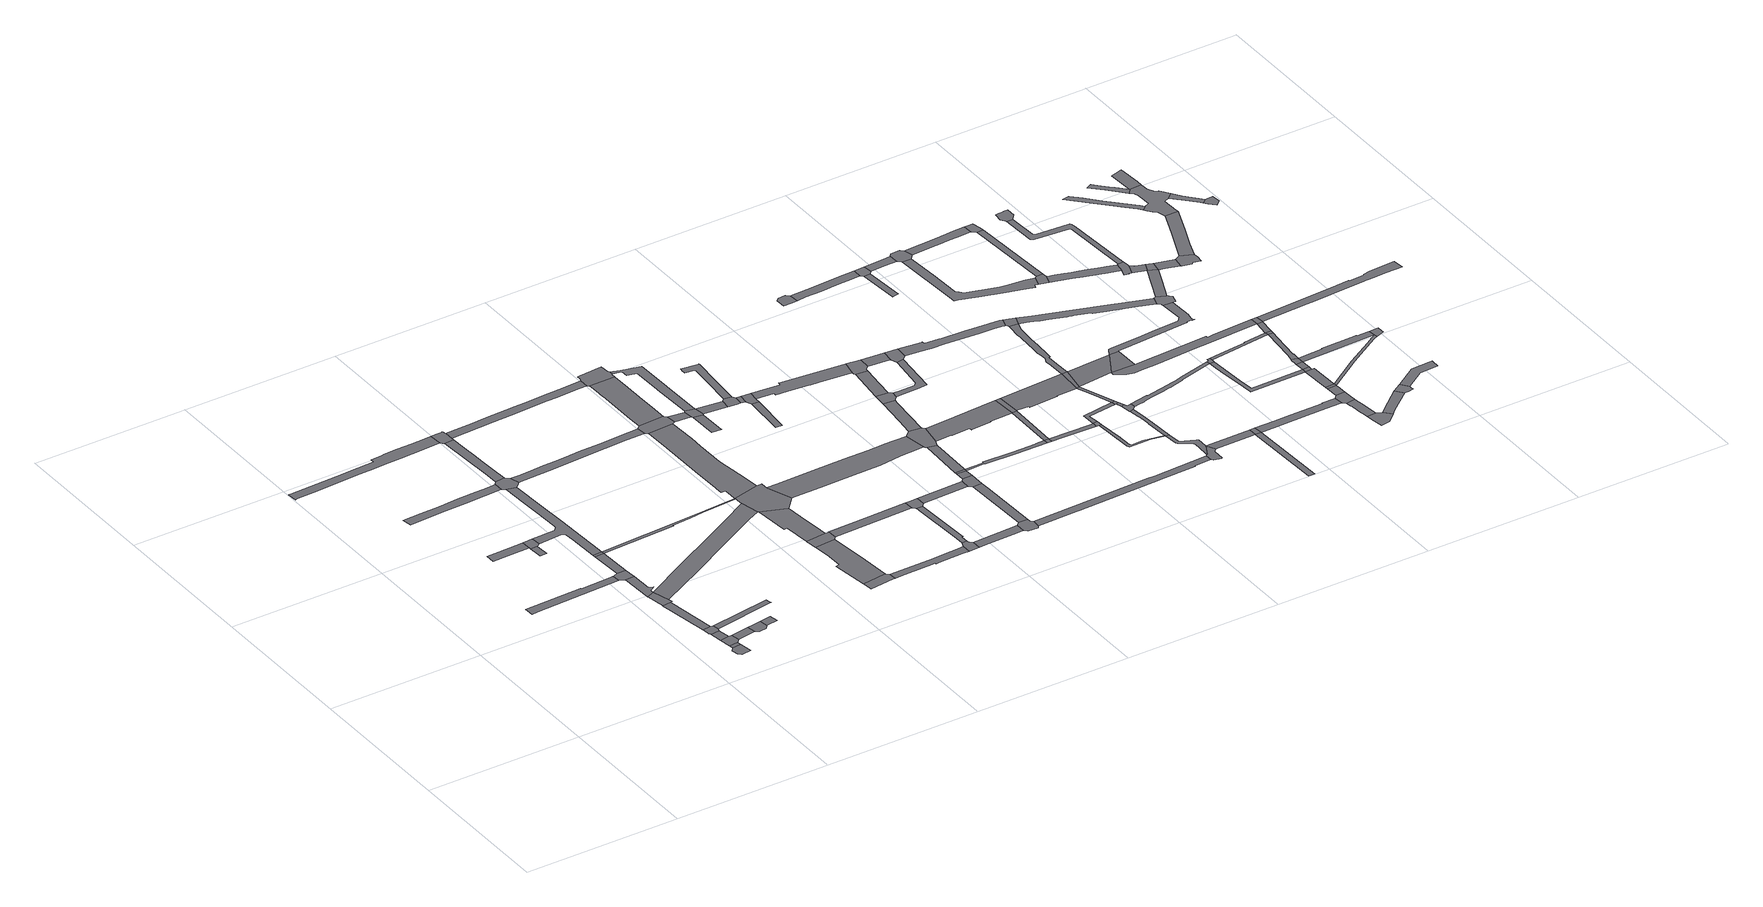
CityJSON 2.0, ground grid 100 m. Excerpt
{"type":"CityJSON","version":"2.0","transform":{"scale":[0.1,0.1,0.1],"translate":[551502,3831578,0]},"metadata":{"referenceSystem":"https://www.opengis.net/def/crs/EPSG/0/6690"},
"CityObjects":{
"road1":{"type":"Road","attributes":{"RoadStructureAttribute.sectionType":"1"},"geometry":[{"type":"MultiSurface","lod":"1","boundaries":[[[0,1,2,3,4,5,6]]]}]},
"road2":{"type":"Road","attributes":{"RoadStructureAttribute.sectionType":"1"},"geometry":[{"type":"MultiSurface","lod":"1","boundaries":[[[7,8,9,10,11,12]]]}]},
"road3":{"type":"Road","geometry":[{"type":"MultiSurface","lod":"1","boundaries":[[[13,14,15,16,17,18]]]}]},
"road4":{"type":"Road","attributes":{"RoadStructureAttribute.sectionType":"1"},"geometry":[{"type":"MultiSurface","lod":"1","boundaries":[[[19,20,14,13]]]}]},
"road5":{"type":"Road","geometry":[{"type":"MultiSurface","lod":"1","boundaries":[[[21,22,23,20,19,24]]]}]},
"road6":{"type":"Road","attributes":{"RoadStructureAttribute.sectionType":"1"},"geometry":[{"type":"MultiSurface","lod":"1","boundaries":[[[25,26,23,22]]]}]},
"road7":{"type":"Road","geometry":[{"type":"MultiSurface","lod":"1","boundaries":[[[27,28,29,30]]]}]},
"road8":{"type":"Road","geometry":[{"type":"MultiSurface","lod":"1","boundaries":[[[31,32,33,34,35,26,25,36,37]]]}]},
"road9":{"type":"Road","attributes":{"RoadStructureAttribute.sectionType":"1"},"geometry":[{"type":"MultiSurface","lod":"1","boundaries":[[[38,39,40,33,32]]]}]},
"road10":{"type":"Road","attributes":{"RoadStructureAttribute.sectionType":"1"},"geometry":[{"type":"MultiSurface","lod":"1","boundaries":[[[41,42,43,44,45,46,47,48,49,50,51,52,53,54,55,56,57,58,59,60,61,62,63,64,65]]]}]},
"road11":{"type":"Road","geometry":[{"type":"MultiSurface","lod":"1","boundaries":[[[66,7,12,30,29,67]]]}]},
"road12":{"type":"Road","attributes":{"RoadStructureAttribute.sectionType":"1"},"geometry":[{"type":"MultiSurface","lod":"1","boundaries":[[[68,69,70,71,72,73,74,75,76,77,78,79]]]}]},
"road13":{"type":"Road","geometry":[{"type":"MultiSurface","lod":"1","boundaries":[[[80,81,82,40,39,83,84]]]}]},
"road14":{"type":"Road","attributes":{"RoadStructureAttribute.sectionType":"1"},"geometry":[{"type":"MultiSurface","lod":"1","boundaries":[[[85,21,24,86]]]}]},
"road15":{"type":"Road","attributes":{"RoadStructureAttribute.sectionType":"1"},"geometry":[{"type":"MultiSurface","lod":"1","boundaries":[[[87,88,89,90,91,92,93,94,95,81,80]]]}]},
"road16":{"type":"Road","geometry":[{"type":"MultiSurface","lod":"1","boundaries":[[[96,97,98,99,6,5,100,93,92]]]}]},
"road17":{"type":"Road","attributes":{"RoadStructureAttribute.sectionType":"1"},"geometry":[{"type":"MultiSurface","lod":"1","boundaries":[[[101,102,97,96]]]}]},
"road18":{"type":"Road","geometry":[{"type":"MultiSurface","lod":"1","boundaries":[[[103,104,102,101]]]}]},
"road19":{"type":"Road","geometry":[{"type":"MultiSurface","lod":"1","boundaries":[[[105,106,85,86,107,108,109,110]]]}]},
"road20":{"type":"Road","attributes":{"RoadStructureAttribute.sectionType":"1"},"geometry":[{"type":"MultiSurface","lod":"1","boundaries":[[[111,112,113,114,115,116,66,67,117,118,119,104,103,120,121,122,123,124,125,126,127,128]]]}]},
"road21":{"type":"Road","attributes":{"RoadStructureAttribute.sectionType":"1"},"geometry":[{"type":"MultiSurface","lod":"1","boundaries":[[[129,130,131,132,37,36]]]}]},
"road22":{"type":"Road","geometry":[{"type":"MultiSurface","lod":"1","boundaries":[[[133,134,105,110]]]}]},
"road23":{"type":"Road","geometry":[{"type":"MultiSurface","lod":"1","boundaries":[[[135,136,137,138,68,79,111,128,139,140,141,142]]]}]},
"road24":{"type":"Road","attributes":{"RoadStructureAttribute.sectionType":"1"},"geometry":[{"type":"MultiSurface","lod":"1","boundaries":[[[143,144,145,146,147,148,149,150,138,137]]]}]},
"road25":{"type":"Road","geometry":[{"type":"MultiSurface","lod":"1","boundaries":[[[151,152,153,154,155,156,41,65,157,148,147,158,159]]]}]},
"road26":{"type":"Road","attributes":{"function":"3","RoadStructureAttribute.sectionType":"1"},"geometry":[{"type":"MultiSurface","lod":"1","boundaries":[[[160,161,162,163,164,165,80,84,166,167,168,169,170]]]}]},
"road27":{"type":"Road","attributes":{"RoadStructureAttribute.sectionType":"1"},"geometry":[{"type":"MultiSurface","lod":"1","boundaries":[[[171,172,103,101,173,174,175,176,177]]]}]},
"road28":{"type":"Road","attributes":{"RoadStructureAttribute.sectionType":"1"},"geometry":[{"type":"MultiSurface","lod":"1","boundaries":[[[178,179,180,181,182,183,184,185,186,187,188,142,141,189,190,191,192,193,194]]]}]},
"road29":{"type":"Road","geometry":[{"type":"MultiSurface","lod":"1","boundaries":[[[195,196,197,198,199,200,201]]]}]},
"road30":{"type":"Road","attributes":{"RoadStructureAttribute.sectionType":"1"},"geometry":[{"type":"MultiSurface","lod":"1","boundaries":[[[202,203,204,205,206,207,208,209,210,211,212,213,159,158,214,215,216,217,218,219,220,221,222,223]]]}]},
"road31":{"type":"Road","attributes":{"RoadStructureAttribute.sectionType":"1"},"geometry":[{"type":"MultiSurface","lod":"1","boundaries":[[[224,225,226,227,228,229,230,196,195]]]}]},
"road32":{"type":"Road","geometry":[{"type":"MultiSurface","lod":"1","boundaries":[[[231,232,233,234,235,236,227,226,237,238]]]}]},
"road33":{"type":"Road","attributes":{"RoadStructureAttribute.sectionType":"1"},"geometry":[{"type":"MultiSurface","lod":"1","boundaries":[[[239,240,241,242,243,234,233,244,245,246,247]]]}]},
"road34":{"type":"Road","geometry":[{"type":"MultiSurface","lod":"1","boundaries":[[[248,249,171,177,250,251,160,170,239,247,252,253]]]}]},
"road35":{"type":"Road","attributes":{"RoadStructureAttribute.sectionType":"1"},"geometry":[{"type":"MultiSurface","lod":"1","boundaries":[[[254,255,256,257,258,259,260,261,262,263,264,265,266,267,171,249]]]}]},
"road36":{"type":"Road","attributes":{"RoadStructureAttribute.sectionType":"1"},"geometry":[{"type":"MultiSurface","lod":"1","boundaries":[[[268,269,270,271,201,200,272,273,274,275,276,277,278]]]}]},
"road37":{"type":"Road","geometry":[{"type":"MultiSurface","lod":"1","boundaries":[[[279,280,281,282,178,194,283,260,259,284,285,286,287]]]}]},
"road38":{"type":"Road","attributes":{"RoadStructureAttribute.sectionType":"1"},"geometry":[{"type":"MultiSurface","lod":"1","boundaries":[[[288,289,290,231,238,291]]]}]},
"road39":{"type":"Road","attributes":{"RoadStructureAttribute.sectionType":"1"},"geometry":[{"type":"MultiSurface","lod":"1","boundaries":[[[292,293,294,295,296,297,298,299,300,301,302,303,281,280]]]}]},
"road40":{"type":"Road","attributes":{"RoadStructureAttribute.sectionType":"1"},"geometry":[{"type":"MultiSurface","lod":"1","boundaries":[[[304,287,286,305,306]]]}]},
"road41":{"type":"Road","geometry":[{"type":"MultiSurface","lod":"1","boundaries":[[[307,308,309,310,311,312,313,314,315,202,223,316,299,298,317,318,319,320,321]]]}]},
"road42":{"type":"Road","geometry":[{"type":"MultiSurface","lod":"1","boundaries":[[[322,323,268,278,324,325,326,327,328,329]]]}]},
"road43":{"type":"Road","geometry":[{"type":"MultiSurface","lod":"1","boundaries":[[[330,331,332,333,334,335]]]}]},
"road44":{"type":"Road","geometry":[{"type":"MultiSurface","lod":"1","boundaries":[[[336,306,305,330,335,337,338]]]}]},
"road45":{"type":"Road","attributes":{"RoadStructureAttribute.sectionType":"1"},"geometry":[{"type":"MultiSurface","lod":"1","boundaries":[[[339,340,341,322,329,342,343,344,345,346,347]]]}]},
"road46":{"type":"Road","attributes":{"RoadStructureAttribute.sectionType":"1"},"geometry":[{"type":"MultiSurface","lod":"1","boundaries":[[[348,349,350,351,352,321,320,353,354,355,356,357,358,359,336,338]]]}]},
"road47":{"type":"Road","geometry":[{"type":"MultiSurface","lod":"1","boundaries":[[[360,361,362,288,291,363,339,347,364,365,366]]]}]},
"road48":{"type":"Road","attributes":{"RoadStructureAttribute.sectionType":"1"},"geometry":[{"type":"MultiSurface","lod":"1","boundaries":[[[338,337,367,368]]]}]},
"road49":{"type":"Road","attributes":{"function":"3","RoadStructureAttribute.sectionType":"1"},"geometry":[{"type":"MultiSurface","lod":"1","boundaries":[[[369,370,371,372,373,374,375,376,377,253,252,378,379,380,381,382,383,384,385,386]]]}]},
"road50":{"type":"Road","attributes":{"RoadStructureAttribute.sectionType":"1"},"geometry":[{"type":"MultiSurface","lod":"1","boundaries":[[[387,388,389,326,325,390,391,392]]]}]},
"road51":{"type":"Road","geometry":[{"type":"MultiSurface","lod":"1","boundaries":[[[393,368,367,394,395,396,397,398]]]}]},
"road52":{"type":"Road","attributes":{"RoadStructureAttribute.sectionType":"1"},"geometry":[{"type":"MultiSurface","lod":"1","boundaries":[[[399,400,401,402]]]}]},
"road53":{"type":"Road","attributes":{"RoadStructureAttribute.sectionType":"1"},"geometry":[{"type":"MultiSurface","lod":"1","boundaries":[[[403,404,360,366,405]]]}]},
"road54":{"type":"Road","attributes":{"RoadStructureAttribute.sectionType":"1"},"geometry":[{"type":"MultiSurface","lod":"1","boundaries":[[[397,396,406,407]]]}]},
"road55":{"type":"Road","attributes":{"RoadStructureAttribute.sectionType":"1"},"geometry":[{"type":"MultiSurface","lod":"1","boundaries":[[[408,409,410,411,412,413,414,415,416,417,393,398]]]}]},
"road56":{"type":"Road","geometry":[{"type":"MultiSurface","lod":"1","boundaries":[[[407,406,399,402,418,419]]]}]},
"road57":{"type":"Road","geometry":[{"type":"MultiSurface","lod":"1","boundaries":[[[420,421,422,423,424,387,392,425,426,427,428,429,430]]]}]},
"road58":{"type":"Road","attributes":{"RoadStructureAttribute.sectionType":"1"},"geometry":[{"type":"MultiSurface","lod":"1","boundaries":[[[431,432,433,434,422,421]]]}]},
"road59":{"type":"Road","geometry":[{"type":"MultiSurface","lod":"1","boundaries":[[[435,436,403,405,437,434,433]]]}]},
"road60":{"type":"Road","attributes":{"RoadStructureAttribute.sectionType":"1"},"geometry":[{"type":"MultiSurface","lod":"1","boundaries":[[[438,436,435,439]]]}]},
"road61":{"type":"Road","geometry":[{"type":"MultiSurface","lod":"1","boundaries":[[[440,438,439,441]]]}]},
"road62":{"type":"Road","attributes":{"RoadStructureAttribute.sectionType":"1"},"geometry":[{"type":"MultiSurface","lod":"1","boundaries":[[[442,440,441,443,444]]]}]},
"road63":{"type":"Road","geometry":[{"type":"MultiSurface","lod":"1","boundaries":[[[445,386,385,446,442,444,447,448,449,450,451,452]]]}]},
"road64":{"type":"Road","attributes":{"RoadStructureAttribute.sectionType":"1"},"geometry":[{"type":"MultiSurface","lod":"1","boundaries":[[[453,454,455,456,457,458,419,418,459,460,461,462,463,464,465,466,467]]]}]},
"road65":{"type":"Road","attributes":{"RoadStructureAttribute.sectionType":"1"},"geometry":[{"type":"MultiSurface","lod":"1","boundaries":[[[468,469,445,452,470,471,472,473,474]]]}]},
"road66":{"type":"Road","attributes":{"RoadStructureAttribute.sectionType":"1"},"geometry":[{"type":"MultiSurface","lod":"1","boundaries":[[[475,476,477,478,479,441,439,480,481,482,483,484]]]}]},
"road67":{"type":"Road","geometry":[{"type":"MultiSurface","lod":"1","boundaries":[[[485,486,468,474,487,488,489,490,491]]]}]},
"road68":{"type":"Road","attributes":{"RoadStructureAttribute.sectionType":"1"},"geometry":[{"type":"MultiSurface","lod":"1","boundaries":[[[492,485,491,493,494]]]}]},
"road69":{"type":"Road","attributes":{"function":"3","RoadStructureAttribute.sectionType":"1"},"geometry":[{"type":"MultiSurface","lod":"1","boundaries":[[[495,496,497,449,448,498,499,500,501,502,503,504,505,506,507,508]]]}]},
"road70":{"type":"Road","attributes":{"RoadStructureAttribute.sectionType":"1"},"geometry":[{"type":"MultiSurface","lod":"1","boundaries":[[[509,510,511,430,429,512,513,514,515,516,517,518]]]}]},
"road71":{"type":"Road","geometry":[{"type":"MultiSurface","lod":"1","boundaries":[[[519,520,467,466,521,522,492,494,523,524,525,526]]]}]},
"road72":{"type":"Road","attributes":{"RoadStructureAttribute.sectionType":"1"},"geometry":[{"type":"MultiSurface","lod":"1","boundaries":[[[527,528,529,530,531,532,533,534,535,536,537,490,489]]]}]},
"road73":{"type":"Road","geometry":[{"type":"MultiSurface","lod":"1","boundaries":[[[538,484,483,539]]]}]},
"road74":{"type":"Road","attributes":{"RoadStructureAttribute.sectionType":"1"},"geometry":[{"type":"MultiSurface","lod":"1","boundaries":[[[526,525,540,541,542]]]}]},
"road75":{"type":"Road","attributes":{"RoadStructureAttribute.sectionType":"1"},"geometry":[{"type":"MultiSurface","lod":"1","boundaries":[[[543,508,484,538]]]}]},
"road76":{"type":"Road","geometry":[{"type":"MultiSurface","lod":"1","boundaries":[[[542,541,544,533,532,545,546]]]}]},
"road77":{"type":"Road","geometry":[{"type":"MultiSurface","lod":"1","boundaries":[[[547,495,508,543,548]]]}]},
"road78":{"type":"Road","attributes":{"RoadStructureAttribute.sectionType":"1"},"geometry":[{"type":"MultiSurface","lod":"1","boundaries":[[[549,538,539,550,551,552,553,554]]]}]},
"road79":{"type":"Road","geometry":[{"type":"MultiSurface","lod":"1","boundaries":[[[555,556,557,558,559,560,561]]]}]},
"road80":{"type":"Road","geometry":[{"type":"MultiSurface","lod":"1","boundaries":[[[562,554,553,563,564]]]}]},
"road81":{"type":"Road","attributes":{"function":"3","RoadStructureAttribute.sectionType":"1"},"geometry":[{"type":"MultiSurface","lod":"1","boundaries":[[[565,566,567,568,547,548,569,570,571,572,573]]]}]},
"road82":{"type":"Road","attributes":{"RoadStructureAttribute.sectionType":"1"},"geometry":[{"type":"MultiSurface","lod":"1","boundaries":[[[563,574,575,576,577,578,579,580,581,582,583,584,585,564]]]}]},
"road83":{"type":"Road","attributes":{"RoadStructureAttribute.sectionType":"1"},"geometry":[{"type":"MultiSurface","lod":"1","boundaries":[[[586,587,554,562,588,589]]]}]},
"road84":{"type":"Road","attributes":{"RoadStructureAttribute.sectionType":"1"},"geometry":[{"type":"MultiSurface","lod":"1","boundaries":[[[590,591,592,593,594,561,560,595,596,597,598,599]]]}]},
"road85":{"type":"Road","attributes":{"RoadStructureAttribute.sectionType":"1"},"geometry":[{"type":"MultiSurface","lod":"1","boundaries":[[[600,601,602,603,604,605,606,607,608,546,545,609,610,611,612,613,614,615,616,617,618,619]]]}]},
"road86":{"type":"Road","attributes":{"RoadStructureAttribute.sectionType":"1"},"geometry":[{"type":"MultiSurface","lod":"1","boundaries":[[[620,621,622,623,624,578,625,626,627,628,629,630,631,632,633,634]]]}]},
"road87":{"type":"Road","geometry":[{"type":"MultiSurface","lod":"1","boundaries":[[[634,633,509,518,635,636,637,638,639,640]]]}]},
"road88":{"type":"Road","attributes":{"RoadStructureAttribute.sectionType":"1"},"geometry":[{"type":"MultiSurface","lod":"1","boundaries":[[[641,642,643,644,645,646,647,648,649,650,651,579,578,624]]]}]},
"road89":{"type":"Road","attributes":{"RoadStructureAttribute.sectionType":"1"},"geometry":[{"type":"MultiSurface","lod":"1","boundaries":[[[652,653,654,655,573,656,657,586,658]]]}]},
"road90":{"type":"Road","geometry":[{"type":"MultiSurface","lod":"1","boundaries":[[[658,586,589,659,660]]]}]},
"road91":{"type":"Road","attributes":{"RoadStructureAttribute.sectionType":"1"},"geometry":[{"type":"MultiSurface","lod":"1","boundaries":[[[660,659,661,662]]]}]},
"road92":{"type":"Road","geometry":[{"type":"MultiSurface","lod":"1","boundaries":[[[663,664,665,662,661,666,646,645,667,668,669,670,671,672]]]}]},
"road93":{"type":"Road","geometry":[{"type":"MultiSurface","lod":"1","boundaries":[[[673,565,573,655]]]}]},
"road94":{"type":"Road","attributes":{"RoadStructureAttribute.sectionType":"1"},"geometry":[{"type":"MultiSurface","lod":"1","boundaries":[[[674,675,676,677,678,679]]]}]},
"road95":{"type":"Road","attributes":{"RoadStructureAttribute.sectionType":"1"},"geometry":[{"type":"MultiSurface","lod":"1","boundaries":[[[680,681,634,640,682,683]]]}]},
"road96":{"type":"Road","geometry":[{"type":"MultiSurface","lod":"1","boundaries":[[[684,590,599,679,678,685]]]}]},
"road97":{"type":"Road","attributes":{"RoadStructureAttribute.sectionType":"1"},"geometry":[{"type":"MultiSurface","lod":"1","boundaries":[[[686,687,688,689,690,691,692,693,694,695,696,697,698,565,673,699,700,701,702,703,704,705,706]]]}]},
"road98":{"type":"Road","attributes":{"function":"3","RoadStructureAttribute.sectionType":"1"},"geometry":[{"type":"MultiSurface","lod":"1","boundaries":[[[707,708,673,655,709,710,711]]]}]},
"road99":{"type":"Road","attributes":{"RoadStructureAttribute.sectionType":"1"},"geometry":[{"type":"MultiSurface","lod":"1","boundaries":[[[712,683,713,714]]]}]},
"road100":{"type":"Road","attributes":{"RoadStructureAttribute.sectionType":"1"},"geometry":[{"type":"MultiSurface","lod":"1","boundaries":[[[715,716,717,684,685,718,719,720]]]}]},
"road101":{"type":"Road","geometry":[{"type":"MultiSurface","lod":"1","boundaries":[[[619,618,721,722,723,724,725,726,727,686,706,728]]]}]},
"road102":{"type":"Road","geometry":[{"type":"MultiSurface","lod":"1","boundaries":[[[729,730,680,683,712]]]}]},
"road103":{"type":"Road","geometry":[{"type":"MultiSurface","lod":"1","boundaries":[[[707,711,731,732]]]}]},
"road104":{"type":"Road","attributes":{"RoadStructureAttribute.sectionType":"1"},"geometry":[{"type":"MultiSurface","lod":"1","boundaries":[[[733,734,735,736,737,738,739,740,672,671,741,742,743,744,745,746,747,748,749,750,751,752]]]}]},
"road105":{"type":"Road","geometry":[{"type":"MultiSurface","lod":"1","boundaries":[[[753,754,715,720,755,756,757,758,759,760]]]}]},
"road106":{"type":"Road","attributes":{"RoadStructureAttribute.sectionType":"1"},"geometry":[{"type":"MultiSurface","lod":"1","boundaries":[[[757,761,762,763,764,765,766,767,768,769,770,771,772,773,774,775,776,777,778,779,780,781,782,783,758]]]}]},
"road107":{"type":"Road","attributes":{"RoadStructureAttribute.sectionType":"1"},"geometry":[{"type":"MultiSurface","lod":"1","boundaries":[[[784,785,786,787,729,712,788,789,790,791,792]]]}]},
"road108":{"type":"Road","attributes":{"RoadStructureAttribute.sectionType":"1"},"geometry":[{"type":"MultiSurface","lod":"1","boundaries":[[[793,794,795,796,728,706,797,798,799,800,801,802,803,804,805,806,807,808,809,810,811,812]]]}]},
"road109":{"type":"Road","attributes":{"RoadStructureAttribute.sectionType":"1"},"geometry":[{"type":"MultiSurface","lod":"1","boundaries":[[[813,814,815,760,759,816,817,818,819,820,821,822]]]}]},
"road110":{"type":"Road","geometry":[{"type":"MultiSurface","lod":"1","boundaries":[[[823,824,825,826,827,733,752,828,829]]]}]},
"road111":{"type":"Road","attributes":{"RoadStructureAttribute.sectionType":"1"},"geometry":[{"type":"MultiSurface","lod":"1","boundaries":[[[830,831,832,833,834,835,836,837,838,731,711,839,840,841,842,843,844,845,846,847,848,849,850,851]]]}]},
"road112":{"type":"Road","attributes":{"RoadStructureAttribute.sectionType":"1"},"geometry":[{"type":"MultiSurface","lod":"1","boundaries":[[[852,853,854,855,856,857,858,859,707,732,860,861,862,863,864,865,866,867,868,869,870,871,872,873,874]]]}]},
"road113":{"type":"Road","geometry":[{"type":"MultiSurface","lod":"1","boundaries":[[[875,876,773,772,877,878]]]}]},
"road114":{"type":"Road","attributes":{"RoadStructureAttribute.sectionType":"1"},"geometry":[{"type":"MultiSurface","lod":"1","boundaries":[[[879,880,881,882,883,828,752,884,885,886,887,888,889,890,891,892]]]}]},
"road115":{"type":"Road","attributes":{"RoadStructureAttribute.sectionType":"1"},"geometry":[{"type":"MultiSurface","lod":"1","boundaries":[[[893,894,876,875]]]}]},
"road116":{"type":"Road","attributes":{"RoadStructureAttribute.sectionType":"1"},"geometry":[{"type":"MultiSurface","lod":"1","boundaries":[[[895,896,897,898,899,900,901,902,903,904,905]]]}]},
"road117":{"type":"Road","geometry":[{"type":"MultiSurface","lod":"1","boundaries":[[[906,905,904,907,908,909,910,911]]]}]},
"road118":{"type":"Road","geometry":[{"type":"MultiSurface","lod":"1","boundaries":[[[912,913,914,915,792,791,916,897,896]]]}]},
"road119":{"type":"Road","geometry":[{"type":"MultiSurface","lod":"1","boundaries":[[[917,918,813,822,894,893,919]]]}]},
"road120":{"type":"Road","attributes":{"RoadStructureAttribute.sectionType":"1"},"geometry":[{"type":"MultiSurface","lod":"1","boundaries":[[[920,921,922,923,924,823,829,925]]]}]},
"road121":{"type":"Road","attributes":{"RoadStructureAttribute.sectionType":"1"},"geometry":[{"type":"MultiSurface","lod":"1","boundaries":[[[926,927,928,915,914]]]}]},
"road122":{"type":"Road","attributes":{"RoadStructureAttribute.sectionType":"1"},"geometry":[{"type":"MultiSurface","lod":"1","boundaries":[[[929,930,931,932,933,934,935,936,937,938,878,877,939,940,941,942,943,944,945]]]}]},
"road123":{"type":"Road","geometry":[{"type":"MultiSurface","lod":"1","boundaries":[[[946,947,928,927,948]]]}]},
"road124":{"type":"Road","attributes":{"RoadStructureAttribute.sectionType":"1"},"geometry":[{"type":"MultiSurface","lod":"1","boundaries":[[[949,950,951,891,947,946]]]}]},
"road125":{"type":"Road","geometry":[{"type":"MultiSurface","lod":"1","boundaries":[[[952,892,891,951]]]}]},
"road126":{"type":"Road","attributes":{"RoadStructureAttribute.sectionType":"1"},"geometry":[{"type":"MultiSurface","lod":"1","boundaries":[[[953,954,892,952,955]]]}]},
"road127":{"type":"Road","geometry":[{"type":"MultiSurface","lod":"1","boundaries":[[[956,957,958,953,955,959]]]}]},
"road128":{"type":"Road","geometry":[{"type":"MultiSurface","lod":"1","boundaries":[[[960,812,811,961,852,874,962,963,964,965,966]]]}]},
"road129":{"type":"Road","attributes":{"RoadStructureAttribute.sectionType":"1"},"geometry":[{"type":"MultiSurface","lod":"1","boundaries":[[[967,968,911,910,969,970]]]}]},
"road130":{"type":"Road","attributes":{"RoadStructureAttribute.sectionType":"1"},"geometry":[{"type":"MultiSurface","lod":"1","boundaries":[[[925,971,972,956,959,973,974,975,976,977,978]]]}]},
"road131":{"type":"Road","geometry":[{"type":"MultiSurface","lod":"1","boundaries":[[[979,980,981,982,983,984,985,986,987,988,989,990]]]}]},
"road132":{"type":"Road","attributes":{"RoadStructureAttribute.sectionType":"1"},"geometry":[{"type":"MultiSurface","lod":"1","boundaries":[[[987,991,992,993,994,995,996,997,998,999,1000,1001,1002,1003,1004,1005,1006,988]]]}]},
"road133":{"type":"Road","geometry":[{"type":"MultiSurface","lod":"1","boundaries":[[[1007,998,997,1008,945,944,1009,1010,1011,1012,1013,1014]]]}]},
"road134":{"type":"Road","attributes":{"RoadStructureAttribute.sectionType":"1"},"geometry":[{"type":"MultiSurface","lod":"1","boundaries":[[[1015,1016,960,966,1017,1018]]]}]},
"road135":{"type":"Road","geometry":[{"type":"MultiSurface","lod":"1","boundaries":[[[920,925,978,1019]]]}]},
"road136":{"type":"Road","attributes":{"RoadStructureAttribute.sectionType":"1"},"geometry":[{"type":"MultiSurface","lod":"1","boundaries":[[[851,920,1019,1020,1021]]]}]},
"road137":{"type":"Road","attributes":{"RoadStructureAttribute.sectionType":"1"},"geometry":[{"type":"MultiSurface","lod":"1","boundaries":[[[1022,1023,1024,1025,1026,1027,1028,1029,1030,1031,1032,1014,1013,1015,1033]]]}]},
"road138":{"type":"Road","geometry":[{"type":"MultiSurface","lod":"1","boundaries":[[[1034,967,970,1035,1036,1037,1038,1039,1040]]]}]},
"road139":{"type":"Road","geometry":[{"type":"MultiSurface","lod":"1","boundaries":[[[1041,830,851,1021,1042]]]}]},
"road140":{"type":"Road","geometry":[{"type":"MultiSurface","lod":"1","boundaries":[[[1033,1015,1018,1043,1044]]]}]},
"road141":{"type":"Road","attributes":{"RoadStructureAttribute.sectionType":"1"},"geometry":[{"type":"MultiSurface","lod":"1","boundaries":[[[1045,1046,1047,1048,946,948,1049,1050,1051,1052,1053]]]}]},
"road142":{"type":"Road","attributes":{"RoadStructureAttribute.sectionType":"1"},"geometry":[{"type":"MultiSurface","lod":"1","boundaries":[[[1054,1055,1056,1057,1058,1059,1060,1061,959,955,1062,1045,1063]]]}]},
"road143":{"type":"Road","attributes":{"RoadStructureAttribute.sectionType":"1"},"geometry":[{"type":"MultiSurface","lod":"1","boundaries":[[[1044,1043,1064,1065,1066]]]}]},
"road144":{"type":"Road","attributes":{"RoadStructureAttribute.sectionType":"1"},"geometry":[{"type":"MultiSurface","lod":"1","boundaries":[[[1067,1068,1069,1034,1040,1070,1071]]]}]},
"road145":{"type":"Road","geometry":[{"type":"MultiSurface","lod":"1","boundaries":[[[1072,1073,1074,1066,1065,1075,1076,1077,1078,1079,1080,1081]]]}]},
"road146":{"type":"Road","geometry":[{"type":"MultiSurface","lod":"1","boundaries":[[[1082,1063,1045,1053,1083]]]}]},
"road147":{"type":"Road","attributes":{"RoadStructureAttribute.sectionType":"1"},"geometry":[{"type":"MultiSurface","lod":"1","boundaries":[[[1084,1085,1086,1087,1088,1089,1090,1091,1092,1093,1094,1095,1096]]]}]},
"road148":{"type":"Road","attributes":{"RoadStructureAttribute.sectionType":"1"},"geometry":[{"type":"MultiSurface","lod":"1","boundaries":[[[1097,1098,1099,1072,1081,1100,1101,1102,1103]]]}]},
"road149":{"type":"Road","attributes":{"RoadStructureAttribute.sectionType":"1"},"geometry":[{"type":"MultiSurface","lod":"1","boundaries":[[[1104,1105,1106,1107,1108,1109,1110,1111,1041,1042,1112,1113,1114,1115,1116,1117,1118,1119,1120,1121,1122,1123,1124]]]}]},
"road150":{"type":"Road","attributes":{"RoadStructureAttribute.sectionType":"1"},"geometry":[{"type":"MultiSurface","lod":"1","boundaries":[[[1125,1126,1127,1128,1129,1130,1131,1132,1133,1134,1135,1136]]]}]},
"road151":{"type":"Road","geometry":[{"type":"MultiSurface","lod":"1","boundaries":[[[1137,1138,1139,1140,1141,1142,1136,1135,1143,1144,1145,1096,1095,1146,1147,1148,1097,1103,1149,1150,1151,1152]]]}]},
"road152":{"type":"Road","geometry":[{"type":"MultiSurface","lod":"1","boundaries":[[[1153,1154,1155,1156,1136,1142]]]}]},
"road153":{"type":"Road","attributes":{"RoadStructureAttribute.sectionType":"1"},"geometry":[{"type":"MultiSurface","lod":"1","boundaries":[[[1157,1152,1151,1158,1159,1160,1161,1162]]]}]},
"road154":{"type":"Road","geometry":[{"type":"MultiSurface","lod":"1","boundaries":[[[1163,1162,1161,1164,1165,1166]]]}]}
},
"vertices":[
[844,1261,0],[843,1266,0],[469,1251,0],[472,1191,0],[511,1193,0],[1063,1216,0],[1060,1267,0],
[829,1833,0],[670,1827,0],[587,1824,0],[588,1764,0],[711,1767,0],[831,1771,0],
[1276,298,0],[1217,290,0],[1199,269,0],[1206,225,0],[1225,208,0],[1288,216,0],
[1272,325,0],[1213,317,0],
[1283,404,0],[1262,401,0],[1203,392,0],[1292,345,0],
[1249,479,0],[1192,471,0],
[835,1666,0],[880,1669,0],[876,1756,0],[832,1755,0],
[1247,537,0],[1235,543,0],[1180,535,0],[1187,486,0],[1190,486,0],[1257,500,0],[1249,538,0],
[1234,547,0],[1184,872,0],[1129,866,0],
[998,3024,0],[911,3020,0],[866,3018,0],[773,3015,0],[677,3011,0],[664,3010,0],[589,3007,0],[589,2982,0],[440,2975,0],[335,2971,0],[27,2959,0],[12,2958,0],[9,2957,0],[14,2894,0],[17,2897,0],[29,2898,0],[166,2904,0],[337,2911,0],[459,2917,0],[548,2920,0],[591,2922,0],[652,2924,0],[733,2928,0],[874,2934,0],[1002,2940,0],
[896,1836,0],[899,1774,0],
[1029,2416,0],[1007,2414,0],[946,2412,0],[898,2409,0],[772,2404,0],[639,2398,0],[521,2394,0],[397,2387,0],[407,2328,0],[621,2338,0],[786,2345,0],[1030,2356,0],
[1159,1010,0],[1110,985,0],[1129,868,0],[1196,876,0],[1190,896,0],
[1403,421,0],[1411,364,0],
[1158,1035,0],[1174,1044,0],[1192,1054,0],[1175,1063,0],[1165,1068,0],[1159,1202,0],[1100,1199,0],[1109,996,0],[1109,989,0],
[1155,1284,0],[1097,1282,0],[1069,1270,0],[1061,1270,0],[1080,1217,0],
[1146,1493,0],[1088,1490,0],
[1146,1513,0],[1087,1510,0],
[1493,434,0],[1441,427,0],[1434,349,0],[1481,355,0],[1495,372,0],[1501,380,0],
[1050,2338,0],[1058,2176,0],[1064,2042,0],[1070,1882,0],[1071,1865,0],[1048,1842,0],[1058,1785,0],[1076,1769,0],[1079,1703,0],[1145,1517,0],[1145,1529,0],[1145,1536,0],[1145,1538,0],[1142,1620,0],[1139,1703,0],[1130,1907,0],[1121,2090,0],[1111,2323,0],
[1649,563,0],[1652,564,0],[1647,581,0],[1641,599,0],
[1578,391,0],[1568,445,0],
[1121,2430,0],[1116,2434,0],[1106,2443,0],[1046,2437,0],[1121,2334,0],[1137,2350,0],[1147,2361,0],[1132,2420,0],
[1100,2570,0],[1096,2645,0],[1093,2735,0],[1089,2825,0],[1085,2924,0],[1024,2922,0],[1034,2699,0],[1042,2536,0],
[1082,3005,0],[1080,3027,0],[1073,3027,0],[1071,3027,0],[1053,3026,0],[1030,3025,0],[1014,2930,0],[1085,2943,0],[1083,3002,0],
[2069,1500,0],[2055,1492,0],[1914,1415,0],[1754,1330,0],[1429,1157,0],[1173,1018,0],[1189,901,0],[1488,1056,0],[1755,1201,0],[2020,1342,0],[2097,1380,0],
[2068,1565,0],[1752,1546,0],[1627,1517,0],[1627,1525,0],[1752,1532,0],[1838,1545,0],[2068,1558,0],
[2005,2458,0],[1942,2455,0],[1828,2450,0],[1743,2446,0],[1706,2444,0],[1604,2440,0],[1513,2436,0],[1435,2433,0],[1360,2430,0],[1270,2426,0],[1191,2422,0],[1399,2372,0],[1554,2379,0],[1716,2386,0],[1743,2388,0],[1891,2394,0],[2012,2398,0],
[2345,461,0],[2186,441,0],[2193,388,0],[2195,374,0],[2352,391,0],[2364,392,0],[2362,443,0],
[2006,3041,0],[1861,3035,0],[1744,3030,0],[1737,3029,0],[1658,3026,0],[1650,3026,0],[1558,3022,0],[1454,3018,0],[1382,3015,0],[1305,3012,0],[1235,3008,0],[1154,3005,0],[1275,2950,0],[1373,2955,0],[1514,2961,0],[1619,2967,0],[1637,2968,0],[1737,2971,0],[1807,2973,0],[1932,2977,0],[1959,2980,0],[2007,2981,0],
[2323,684,0],[2310,812,0],[2301,908,0],[2167,896,0],[2177,798,0],[2181,679,0],[2157,675,0],
[2316,990,0],[2303,989,0],[2292,989,0],[2159,977,0],[2160,966,0],[2161,958,0],[2309,919,0],[2317,930,0],
[2103,1378,0],[2108,1309,0],[2122,1151,0],[2143,1152,0],[2143,1147,0],[2287,1036,0],[2275,1159,0],[2271,1213,0],[2261,1315,0],
[2271,1606,0],[2238,1605,0],[2068,1545,0],[2069,1514,0],[2334,1396,0],[2275,1559,0],
[2226,1714,0],[2201,1928,0],[2200,2122,0],[2200,2209,0],[2197,2311,0],[2194,2390,0],[2028,2383,0],[2033,2207,0],[2034,1919,0],[2036,1712,0],[2036,1671,0],[2036,1658,0],[2065,1658,0],[2067,1573,0],
[2859,456,0],[2839,455,0],[2733,451,0],[2629,444,0],[2433,394,0],[2615,399,0],[2636,399,0],[2637,391,0],[2658,392,0],[2819,396,0],[2861,398,0],
[2191,2486,0],[2192,2487,0],[2025,2476,0],[2019,2470,0],[2020,2391,0],[2211,2400,0],[2214,2402,0],[2215,2403,0],[2207,2468,0],
[2834,1004,0],[2467,994,0],[2466,994,0],[2836,944,0],
[2192,2510,0],[2191,2540,0],[2191,2601,0],[2190,2727,0],[2190,2840,0],[2188,2920,0],[2187,2972,0],[2021,2968,0],[2023,2909,0],[2024,2841,0],[2024,2840,0],[2026,2565,0],
[2221,2466,0],[2320,2393,0],[2315,2456,0],
[2187,3033,0],[2185,3035,0],[2183,3065,0],[2183,3072,0],[2181,3097,0],[2032,3088,0],[2016,3087,0],[2017,3059,0],[2017,3057,0],[2008,2980,0],[2186,3001,0],[2186,3002,0],[2190,3004,0],[2194,3007,0],[2191,3028,0],
[2877,491,0],[2869,475,0],[2901,399,0],[2929,400,0],[2927,459,0],[2909,477,0],[2907,479,0],[2907,491,0],
[2327,2385,0],[2330,2201,0],[2360,2198,0],[2390,2194,0],[2390,2198,0],[2387,2378,0],
[2323,2467,0],[2394,2385,0],[2383,2449,0],
[2855,923,0],[2857,900,0],[2874,543,0],[2907,544,0],[2910,544,0],[2917,544,0],[2916,545,0],[2896,902,0],[2895,923,0],
[2383,2455,0],[2376,2732,0],[2372,2934,0],[2371,2977,0],[2252,3010,0],[2247,2992,0],[2250,2991,0],[2253,2950,0],[2313,2933,0],[2316,2791,0],[2317,2735,0],[2317,2730,0],
[2915,1007,0],[2881,1006,0],[2864,1005,0],[2855,925,0],[2898,926,0],[2915,947,0],[2916,947,0],
[2548,2370,0],[2554,2432,0],
[3069,1571,0],[3055,1571,0],[3052,1571,0],[3045,1571,0],[2958,1569,0],[2796,1567,0],[2615,1564,0],[2346,1560,0],[2279,1559,0],[2446,1397,0],[2527,1398,0],[2636,1400,0],[2819,1403,0],[2930,1405,0],[3070,1423,0],[3138,1425,0],[3234,1428,0],[3213,1571,0],
[3230,470,0],[3002,462,0],[2929,459,0],[2970,401,0],[3187,408,0],[3231,410,0],
[2571,2449,0],[2582,2366,0],[2611,2364,0],[2629,2362,0],[2635,2424,0],[2619,2442,0],
[2675,2321,0],[2655,2049,0],[2697,2046,0],[2720,2317,0],
[3219,1015,0],[3012,1009,0],[3219,956,0],
[2660,2359,0],[2666,2422,0],
[2637,2641,0],[2653,2817,0],[2653,2825,0],[2649,2825,0],[2541,2838,0],[2538,2817,0],[2535,2790,0],[2595,2783,0],[2601,2775,0],[2590,2645,0],
[2723,2353,0],[2729,2416,0],
[3314,472,0],[3313,493,0],[3252,491,0],[3243,482,0],[3241,480,0],[3241,400,0],[3243,399,0],[3251,392,0],[3312,385,0],[3325,402,0],[3329,456,0],
[3302,882,0],[3301,919,0],[3300,937,0],[3240,936,0],
[3299,1036,0],[3238,1036,0],[3230,946,0],
[3237,1095,0],[3298,1094,0],
[3237,1112,0],[3298,1110,0],
[3248,1415,0],[3299,1122,0],[3306,1402,0],
[3252,1609,0],[3241,1421,0],[3313,1420,0],[3321,1440,0],[3344,1582,0],[3338,1586,0],[3333,1590,0],[3330,1596,0],
[3065,2404,0],[2922,2418,0],[2918,2418,0],[2916,2399,0],[2916,2398,0],[2836,2406,0],[2837,2342,0],[2837,2327,0],[2909,2321,0],[3028,2309,0],[3056,2306,0],[3108,2301,0],[3305,2281,0],[3315,2280,0],[3335,2376,0],
[3286,1921,0],[3265,1724,0],[3330,1598,0],[3330,1600,0],[3342,1725,0],[3359,1886,0],[3362,1913,0],
[3779,1115,0],[3773,1110,0],[3623,1112,0],[3423,1119,0],[3423,1111,0],[3426,1101,0],[3426,1094,0],[3623,1088,0],[3831,1084,0],[3832,1116,0],
[3296,2008,0],[3291,1966,0],[3364,1915,0],[3369,1921,0],[3386,1940,0],[3393,1983,0],[3372,1999,0],
[3324,2258,0],[3384,2109,0],[3400,2250,0],
[3827,1607,0],[3548,1592,0],[3350,1581,0],[3323,1440,0],[3432,1446,0],[3433,1442,0],[3552,1448,0],[3553,1445,0],[3553,1428,0],[3557,1429,0],[3686,1436,0],[3686,1443,0],[3832,1449,0],[3836,1449,0],
[4501,489,0],[4149,474,0],[4108,474,0],[3585,409,0],[3605,409,0],[4150,425,0],[4156,425,0],[4390,434,0],[4390,440,0],[4502,444,0],
[3382,2372,0],[3369,2373,0],[3320,2268,0],[3322,2262,0],[3402,2270,0],[3404,2271,0],[3424,2288,0],[3431,2367,0],
[3440,1943,0],[3548,1948,0],[3579,1950,0],[3598,1951,0],[3598,1954,0],[3630,2240,0],[3586,2235,0],[3556,2002,0],[3540,1985,0],[3538,1983,0],[3439,1983,0],
[3863,1117,0],[3862,1084,0],
[3564,2275,0],[3570,2274,0],[3577,2353,0],
[3869,1453,0],
[3573,2266,0],[3656,2266,0],[3663,2345,0],
[3861,1609,0],[3869,1457,0],
[4143,1111,0],[3926,1083,0],[3927,1082,0],[4143,1079,0],[4154,1079,0],[4155,1111,0],
[3441,3150,0],[3390,3146,0],[3369,3124,0],[3372,3062,0],[3421,3064,0],[3464,3066,0],[3461,3128,0],
[4184,1116,0],[4175,1078,0],[4188,1078,0],
[4286,1633,0],[4226,1629,0],[4172,1626,0],[4138,1624,0],[3951,1452,0],[3951,1445,0],[4140,1452,0],[4140,1457,0],[4277,1463,0],
[4186,824,0],[4186,817,0],[4194,801,0],[4331,800,0],[4423,782,0],[4422,794,0],[4294,815,0],[4214,812,0],[4208,819,0],[4207,824,0],[4202,929,0],[4196,995,0],
[4360,1233,0],[4156,1207,0],[4178,1185,0],[4364,1207,0],
[3899,3148,0],[3781,3143,0],[3674,3138,0],[3672,3138,0],[3575,3133,0],[3526,3070,0],[3630,3075,0],[3738,3080,0],[3856,3086,0],[3896,3088,0],
[4298,2279,0],[4131,2291,0],[4077,2295,0],[4066,2295,0],[3927,2304,0],[3913,2305,0],[3816,2312,0],[3817,2330,0],[3812,2331,0],[3731,2258,0],[3800,2252,0],[3826,2249,0],[3911,2245,0],[4132,2231,0],[4181,2227,0],[4221,2225,0],[4284,2219,0],[4292,2218,0],[4296,2218,0],[4314,2274,0],
[4555,626,0],[4555,650,0],[4546,654,0],[4453,697,0],[4446,784,0],[4430,694,0],[4437,684,0],[4506,638,0],[4511,630,0],[4513,626,0],[4516,621,0],[4515,576,0],[4513,507,0],[4513,500,0],[4554,576,0],
[4514,432,0],[4559,422,0],[4564,422,0],[4564,429,0],[4564,501,0],[4585,520,0],
[4439,870,0],[4436,941,0],[4432,1005,0],[4432,1009,0],[4421,1109,0],[4397,1103,0],[4406,1037,0],[4410,1007,0],[4413,975,0],[4414,938,0],[4411,937,0],
[4373,1265,0],[4325,1394,0],[4300,1460,0],[4296,1470,0],[4296,1414,0],[4331,1314,0],[4381,1241,0],
[4374,1209,0],[4391,1215,0],
[4385,1173,0],[4404,1180,0],
[4428,1162,0],[4420,1161,0],[4412,1159,0],[4393,1103,0],[4427,1117,0],[4430,1119,0],[4431,1121,0],[4438,1126,0],[4445,1129,0],[4439,1164,0],
[4326,1634,0],
[3931,2811,0],[3931,2808,0],[3953,2812,0],[3974,2816,0],[3956,3071,0],[3914,3068,0],
[4848,579,0],[4831,579,0],[4833,523,0],[4849,522,0],
[3969,3152,0],[3972,3092,0],
[4308,2197,0],[4307,2186,0],[4305,2163,0],[4300,2115,0],[4300,2102,0],[4299,2068,0],[4297,1981,0],[4295,1939,0],[4290,1881,0],[4293,1852,0],[4296,1815,0],[4283,1783,0],[4284,1735,0],[4321,1735,0],[4318,1813,0],[4331,1814,0],[4333,1853,0],[4337,1948,0],[4340,2027,0],[4350,2138,0],[4366,2193,0],
[4616,1650,0],[4435,1641,0],[4307,1470,0],[4332,1472,0],[4524,1492,0],
[4889,523,0],[4866,4,0],[4904,5,0],
[4146,3161,0],[4123,3161,0],[4012,3154,0],[4065,3096,0],[4123,3099,0],[4149,3100,0],
[4298,2218,0],[4300,2217,0],[4304,2215,0],[4308,2211,0],[4309,2209,0],[4308,2208,0],[4308,2203,0],[4385,2250,0],
[4881,580,0],[4859,579,0],
[4681,1493,0],[4678,1650,0],
[5029,1293,0],[4825,1241,0],[4777,1228,0],[4747,1221,0],[4718,1215,0],[4662,1204,0],[4562,1182,0],[4561,1187,0],[4455,1131,0],[4468,1134,0],[4515,1143,0],[4526,1146,0],[4578,1157,0],[4661,1174,0],[4700,1181,0],[4726,1186,0],[4751,1192,0],[4812,1207,0],[4813,1211,0],[5035,1269,0],
[4226,3185,0],[4165,3183,0],[4158,3092,0],[4161,3089,0],[4172,3079,0],[4232,3077,0],[4257,3107,0],[4245,3166,0],
[4180,2928,0],[4188,2763,0],[4195,2629,0],[4198,2586,0],[4218,2580,0],[4333,2546,0],[4486,2500,0],[4580,2472,0],[4652,2451,0],[4658,2470,0],[4661,2478,0],[4682,2471,0],[4701,2534,0],[4677,2541,0],[4645,2545,0],[4611,2550,0],[4568,2555,0],[4537,2559,0],[4490,2566,0],[4285,2627,0],[4267,2648,0],[4253,2666,0],[4243,2871,0],
[5339,589,0],[5338,585,0],[5123,582,0],[5015,581,0],[4909,523,0],[5288,528,0],[5371,528,0],[5428,529,0],[5425,589,0],
[4927,2066,0],[4926,2069,0],[4680,2151,0],[4476,2220,0],[4410,2179,0],[4450,2166,0],[4485,2153,0],[4532,2138,0],[4570,2126,0],[4632,2104,0],[4642,2102,0],[4652,2101,0],[4661,2098,0],[4671,2094,0],[4766,2063,0],[4771,2057,0],[4849,2031,0],[5002,1982,0],[5122,1943,0],[5140,1999,0],
[4657,3186,0],[4586,3183,0],[4469,3177,0],[4336,3111,0],[4396,3114,0],[4449,3116,0],[4518,3120,0],[4574,3122,0],[4650,3125,0],[4660,3126,0],
[5063,1311,0],[5048,1310,0],[5046,1310,0],[5046,1308,0],[5045,1297,0],[5066,1271,0],[5065,1291,0],
[5475,1519,0],[5207,1504,0],[5172,1501,0],[5171,1513,0],[5168,1513,0],[4997,1504,0],[4831,1496,0],[4700,1490,0],[4681,1489,0],[4524,1471,0],[4565,1446,0],[4589,1431,0],[4635,1419,0],[4683,1421,0],[4773,1426,0],[4891,1433,0],[5050,1441,0],[5124,1445,0],[5225,1450,0],[5302,1455,0],[5477,1464,0],[5478,1464,0],
[5145,1909,0],[5153,1757,0],[5128,1729,0],[4945,1719,0],[4848,1712,0],[4717,1704,0],[4660,1701,0],[4645,1700,0],[4677,1652,0],[4679,1654,0],[4731,1658,0],[4731,1659,0],[5160,1687,0],[5160,1694,0],[5194,1696,0],[5194,1690,0],[5212,1691,0],[5197,1700,0],[5201,1705,0],[5202,1709,0],[5202,1711,0],[5211,1756,0],[5203,1904,0],
[4760,2546,0],[4719,2544,0],[4743,2453,0],[4761,2514,0],
[5088,928,0],[5087,934,0],[5080,1032,0],[5074,1136,0],[5068,1239,0],[5039,1215,0],[5046,1137,0],[5057,1011,0],[5061,964,0],[5066,905,0],[5067,902,0],[5427,906,0],[5433,905,0],[5434,933,0],
[4729,3103,0],[4686,3101,0],
[5517,467,0],[5510,521,0],[5451,510,0],[5455,476,0],[5455,475,0],[5455,474,0],[5461,419,0],[5463,405,0],[5470,355,0],[5472,334,0],[5531,338,0],
[5534,337,0],[5476,299,0],[5488,215,0],[5548,225,0],[5607,280,0],[5566,324,0],
[5510,524,0],[5505,575,0],[5503,612,0],[5446,610,0],[5440,519,0],
[4716,3189,0],[4677,3187,0],[4727,3130,0],
[5467,1363,0],[5312,1344,0],[5312,1338,0],[5238,1330,0],[5141,1320,0],[5470,1339,0],
[5502,663,0],[5501,696,0],[5442,694,0],
[5138,2401,0],[5100,2413,0],[5070,2423,0],[5032,2434,0],[4994,2445,0],[4946,2458,0],[4902,2471,0],[4863,2483,0],[4810,2499,0],[4769,2512,0],[4790,2439,0],[4871,2415,0],[4932,2397,0],[5019,2372,0],[5071,2356,0],[5146,2333,0],[5157,2394,0],
[5501,716,0],[5441,712,0],[5506,699,0],
[5501,729,0],[5493,908,0],[5478,908,0],
[5478,934,0],
[5434,998,0],[5434,939,0],[5476,999,0],
[5435,1054,0],[5432,1040,0],[5434,1013,0],[5475,1042,0],
[5158,2005,0],[5139,1927,0],[5213,1905,0],[5225,1906,0],[5239,1956,0],[5221,1972,0],[5214,1979,0],
[5740,469,0],[5598,351,0],[5635,306,0],[5779,423,0],
[5446,1106,0],[5437,1062,0],[5476,1049,0],[5479,1094,0],[5475,1094,0],[5485,1185,0],[5496,1288,0],[5501,1335,0],
[4954,3200,0],[4926,3199,0],[4923,3199,0],[4894,3197,0],[4871,3196,0],[4865,3137,0],[4882,3115,0],[4886,3110,0],[4886,3106,0],[4926,3106,0],[4932,3113,0],[4957,3141,0],
[4887,3083,0],[4895,2880,0],[4913,2865,0],[5138,2850,0],[5143,2845,0],[5143,2843,0],[5168,2401,0],[5202,2402,0],[5174,2860,0],[5174,2869,0],[5173,2881,0],[5165,2890,0],[4948,2903,0],[4935,2918,0],[4927,3085,0],[4926,3103,0],
[5205,2368,0],[5166,2400,0],[5142,2316,0],[5134,2289,0],[5162,2281,0],[5164,2288,0],[5179,2284,0],[5206,2351,0],
[5265,2258,0],[5213,2137,0],[5275,2119,0],[5321,2230,0],
[5504,1359,0],
[5506,1378,0],[5516,1464,0],
[5254,2324,0],[5249,2325,0],[5245,2326,0],[5241,2328,0],[5238,2329,0],[5234,2330,0],[5230,2332,0],[5227,2335,0],[5223,2337,0],[5220,2340,0],[5214,2345,0],[5290,2313,0],
[5803,511,0],[5804,426,0],[5805,426,0],[5805,425,0],[5840,429,0],[5838,445,0],[5836,462,0],
[5514,1521,0],[5517,1467,0],
[5322,2229,0],[5334,2300,0],
[5960,1010,0],[5932,993,0],[5886,965,0],[5710,859,0],[5723,846,0],[5894,951,0],[5939,979,0],[5951,984,0],[5968,991,0],
[5875,1056,0],[5874,1061,0],[5871,1061,0],[5868,1061,0],[5640,1055,0],[5640,1048,0],[5535,1045,0],[5533,1045,0],[5924,1009,0],[5959,1058,0],
[5361,2217,0],[5445,2192,0],[5459,2265,0],
[6084,611,0],[6070,611,0],[5946,607,0],[5964,548,0],[6082,551,0],
[5497,2282,0],[5476,2272,0],[5466,2267,0],[5454,2189,0],[5511,2173,0],[5512,2173,0],[5523,2188,0],[5572,2173,0],[5579,2225,0],[5573,2250,0],
[6019,1059,0],[6020,1012,0],
[5594,2834,0],[5562,2869,0],[5448,2990,0],[5370,3073,0],[5315,3131,0],[5271,3121,0],[5300,3091,0],[5392,2995,0],[5471,2910,0],[5516,2863,0],[5569,2809,0],[5586,2785,0],[5615,2812,0],
[5656,2669,0],[5645,2643,0],[5587,2500,0],[5614,2355,0],[5667,2485,0],[5735,2650,0],[5740,2665,0],
[6468,1581,0],[6301,1572,0],[6252,1561,0],[6245,1555,0],[6149,1550,0],[6149,1555,0],[6024,1548,0],[5684,1530,0],[5822,1482,0],[5861,1484,0],[5990,1491,0],[6049,1494,0],[6128,1498,0],[6144,1499,0],[6221,1503,0],[6234,1503,0],[6236,1504,0],[6246,1504,0],[6300,1505,0],[6370,1506,0],[6472,1508,0],
[5596,3048,0],[5579,3066,0],[5556,3091,0],[5524,3124,0],[5497,3154,0],[5485,3166,0],[5450,3147,0],[5485,3110,0],[5522,3072,0],[5577,3014,0],[5616,2972,0],[5639,3003,0],
[5764,2902,0],[5756,2901,0],[5740,2920,0],[5722,2956,0],[5721,2982,0],[5719,3008,0],[5631,2957,0],[5644,2927,0],[5650,2827,0],[5601,2766,0],[5621,2741,0],[5640,2718,0],[5740,2688,0],[5733,2794,0],[5769,2810,0],[5805,2843,0],
[5717,3047,0],[5709,3195,0],[5629,3173,0],[5637,3042,0],
[5843,2788,0],[5789,2789,0],[5836,2737,0],[5895,2674,0],[5905,2662,0],[5934,2689,0],
[5987,2692,0],[5922,2640,0],[5960,2603,0],[5990,2631,0]
]}
